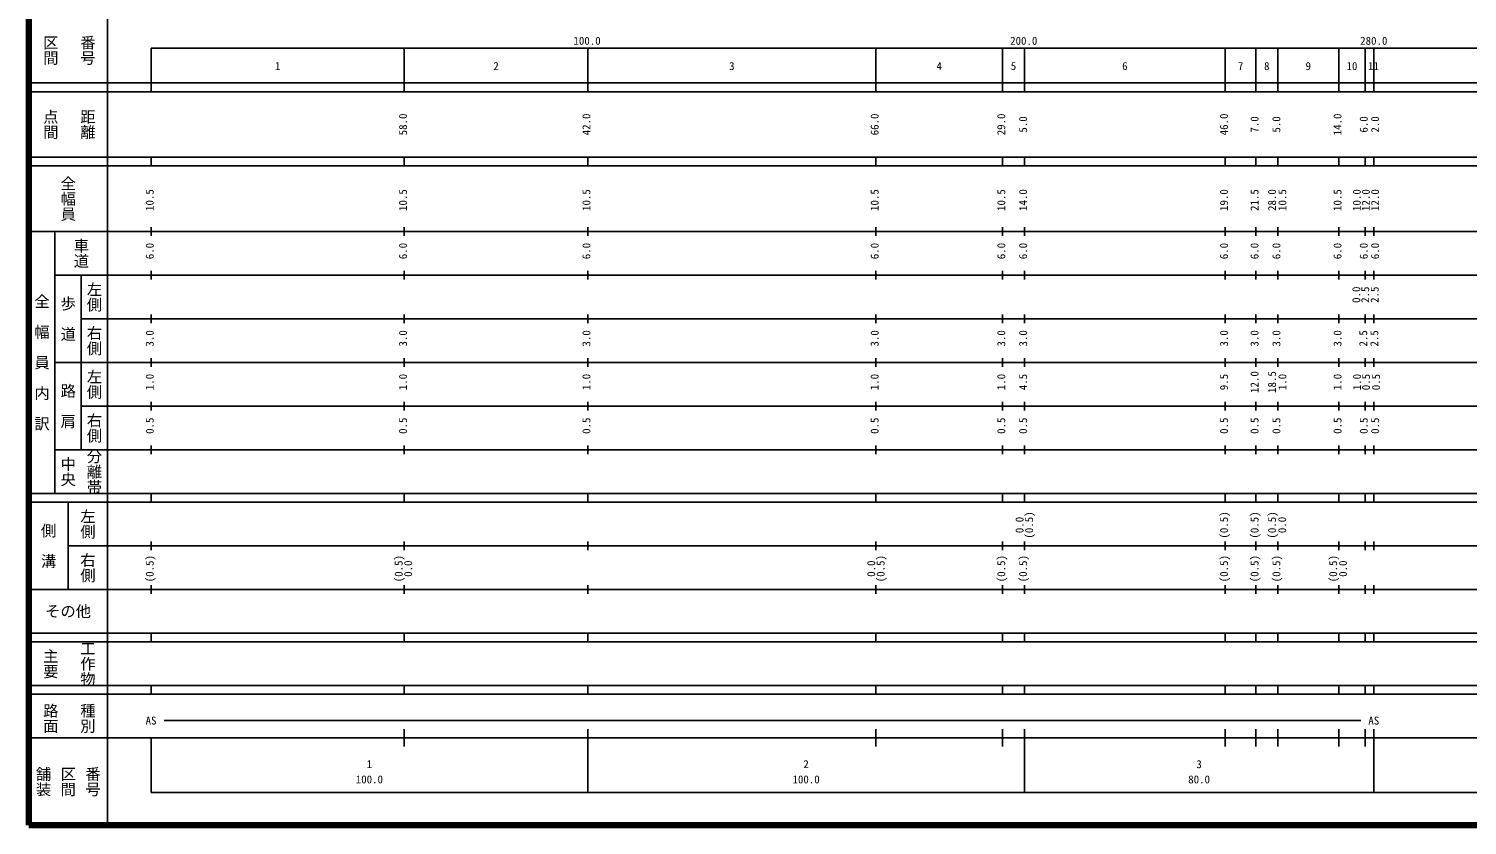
# Model space of a CAD drawing. Units: millimetres on the paper, enlarged 1000 times. Extents: x 40000 to 680000, y 20000 to 380000.
# Drawn here: x 40000 to 369400, y 20000 to 202409 of the extents above; entities that cross this region are included whole.
import ezdxf
from ezdxf.enums import TextEntityAlignment as Align

# ---------------------------------------------------------------- set-up
doc = ezdxf.new("R2010")
doc.units = ezdxf.units.MM
doc.header["$LTSCALE"] = 1000
doc.layers.add('M-TTL', color=2, linetype='Continuous', lineweight=140)
doc.layers.add('M-TTL-BAND', color=7, linetype='Continuous', lineweight=25)
doc.styles.add('@ＭＳ ゴシック', font='')
doc.styles.add('ＭＳ ゴシック', font='')
doc.styles.get('@ＭＳ ゴシック').set_extended_font_data('@MS Gothic')
doc.styles.get('ＭＳ ゴシック').set_extended_font_data('MS Gothic')

msp = doc.modelspace()

# ---------------------------------------------------------------- linework, layer by layer
at = {"layer": 'M-TTL'}
for p, q in [((40000, 380000), (40000, 20000)), ((40000, 20000), (680000, 20000))]:
    msp.add_line(p, q, dxfattribs=at)
at = {"layer": 'M-TTL-BAND'}
for p, q in [((58000, 370000), (58000, 20000)), ((68000, 198000), (579000, 198000)), ((68000, 198000), (68000, 188000)), ((126000, 188000), (126000, 198000)), ((168000, 188000), (168000, 198000)), ((234000, 188000), (234000, 198000)), ((263000, 188000), (263000, 198000)), ((268000, 188000), (268000, 198000)), ((314000, 188000), (314000, 198000)), ((321000, 188000), (321000, 198000)), ((326000, 188000), (326000, 198000)), ((340000, 188000), (340000, 198000)), ((346000, 188000), (346000, 198000)), ((348000, 188000), (348000, 198000)), ((40000, 190000), (579000, 190000)), ((40000, 188000), (579000, 188000)), ((40000, 173000), (579000, 173000)), ((68000, 171000), (68000, 173000)), ((126000, 171000), (126000, 173000)), ((168000, 171000), (168000, 173000)), ((234000, 171000), (234000, 173000)), ((263000, 171000), (263000, 173000)), ((268000, 171000), (268000, 173000)), ((314000, 171000), (314000, 173000)), ((321000, 171000), (321000, 173000)), ((326000, 171000), (326000, 173000)), ((340000, 171000), (340000, 173000)), ((346000, 171000), (346000, 173000)), ((348000, 171000), (348000, 173000)), ((40000, 171000), (579000, 171000)), ((40000, 156000), (579000, 156000)), ((46000, 96000), (46000, 156000)), ((68000, 155000), (68000, 157000)), ((126000, 155000), (126000, 157000)), ((168000, 155000), (168000, 157000)), ((234000, 155000), (234000, 157000)), ((263000, 155000), (263000, 157000)), ((268000, 155000), (268000, 157000)), ((314000, 155000), (314000, 157000)), ((321000, 155000), (321000, 157000)), ((326000, 155000), (326000, 157000)), ((340000, 155000), (340000, 157000)), ((346000, 155000), (346000, 157000)), ((348000, 155000), (348000, 157000)), ((46000, 146000), (579000, 146000)), ((52000, 146000), (52000, 106000)), ((68000, 145000), (68000, 147000)), ((126000, 145000), (126000, 147000)), ((168000, 145000), (168000, 147000)), ((234000, 145000), (234000, 147000)), ((263000, 145000), (263000, 147000)), ((268000, 145000), (268000, 147000)), ((314000, 145000), (314000, 147000)), ((321000, 145000), (321000, 147000)), ((326000, 145000), (326000, 147000)), ((340000, 145000), (340000, 147000)), ((346000, 145000), (346000, 147000)), ((348000, 145000), (348000, 147000)), ((52000, 136000), (579000, 136000)), ((68000, 135000), (68000, 137000)), ((126000, 135000), (126000, 137000)), ((168000, 135000), (168000, 137000)), ((234000, 135000), (234000, 137000)), ((263000, 135000), (263000, 137000)), ((268000, 135000), (268000, 137000)), ((314000, 135000), (314000, 137000)), ((321000, 135000), (321000, 137000)), ((326000, 135000), (326000, 137000)), ((340000, 135000), (340000, 137000)), ((346000, 135000), (346000, 137000)), ((348000, 135000), (348000, 137000)), ((46000, 126000), (579000, 126000)), ((68000, 125000), (68000, 127000)), ((126000, 125000), (126000, 127000)), ((168000, 125000), (168000, 127000)), ((234000, 125000), (234000, 127000)), ((263000, 125000), (263000, 127000)), ((268000, 125000), (268000, 127000)), ((314000, 125000), (314000, 127000)), ((321000, 125000), (321000, 127000)), ((326000, 125000), (326000, 127000)), ((340000, 125000), (340000, 127000)), ((346000, 125000), (346000, 127000)), ((348000, 125000), (348000, 127000)), ((52000, 116000), (579000, 116000)), ((68000, 115000), (68000, 117000)), ((126000, 115000), (126000, 117000)), ((168000, 115000), (168000, 117000)), ((234000, 115000), (234000, 117000)), ((263000, 115000), (263000, 117000)), ((268000, 115000), (268000, 117000)), ((314000, 115000), (314000, 117000)), ((321000, 115000), (321000, 117000)), ((326000, 115000), (326000, 117000)), ((340000, 115000), (340000, 117000)), ((346000, 115000), (346000, 117000)), ((348000, 115000), (348000, 117000)), ((46000, 106000), (579000, 106000)), ((68000, 105000), (68000, 107000)), ((126000, 105000), (126000, 107000)), ((168000, 105000), (168000, 107000)), ((234000, 105000), (234000, 107000)), ((263000, 105000), (263000, 107000)), ((268000, 105000), (268000, 107000)), ((314000, 105000), (314000, 107000)), ((321000, 105000), (321000, 107000)), ((326000, 105000), (326000, 107000)), ((340000, 105000), (340000, 107000)), ((346000, 105000), (346000, 107000)), ((348000, 105000), (348000, 107000)), ((40000, 96000), (579000, 96000)), ((68000, 94000), (68000, 96000)), ((126000, 94000), (126000, 96000)), ((168000, 94000), (168000, 96000)), ((234000, 94000), (234000, 96000)), ((263000, 94000), (263000, 96000)), ((268000, 94000), (268000, 96000)), ((314000, 94000), (314000, 96000)), ((321000, 94000), (321000, 96000)), ((326000, 94000), (326000, 96000)), ((340000, 94000), (340000, 96000)), ((346000, 94000), (346000, 96000)), ((348000, 94000), (348000, 96000)), ((40000, 94000), (579000, 94000)), ((49000, 94000), (49000, 74000)), ((49000, 84000), (579000, 84000)), ((68000, 83000), (68000, 85000)), ((126000, 83000), (126000, 85000)), ((168000, 83000), (168000, 85000)), ((234000, 83000), (234000, 85000)), ((263000, 83000), (263000, 85000)), ((268000, 83000), (268000, 85000)), ((314000, 83000), (314000, 85000)), ((321000, 83000), (321000, 85000)), ((326000, 83000), (326000, 85000)), ((340000, 83000), (340000, 85000)), ((346000, 83000), (346000, 85000)), ((348000, 83000), (348000, 85000)), ((40000, 74000), (579000, 74000)), ((68000, 73000), (68000, 75000)), ((126000, 73000), (126000, 75000)), ((168000, 73000), (168000, 75000)), ((234000, 73000), (234000, 75000)), ((263000, 73000), (263000, 75000)), ((268000, 73000), (268000, 75000)), ((314000, 73000), (314000, 75000)), ((321000, 73000), (321000, 75000)), ((326000, 73000), (326000, 75000)), ((340000, 73000), (340000, 75000)), ((346000, 73000), (346000, 75000)), ((348000, 73000), (348000, 75000)), ((40000, 64000), (579000, 64000)), ((68000, 62000), (68000, 64000)), ((126000, 62000), (126000, 64000)), ((168000, 62000), (168000, 64000)), ((234000, 62000), (234000, 64000)), ((263000, 62000), (263000, 64000)), ((268000, 62000), (268000, 64000)), ((314000, 62000), (314000, 64000)), ((321000, 62000), (321000, 64000)), ((326000, 62000), (326000, 64000)), ((340000, 62000), (340000, 64000)), ((346000, 62000), (346000, 64000)), ((348000, 62000), (348000, 64000)), ((40000, 62000), (579000, 62000)), ((40000, 52000), (579000, 52000)), ((40000, 50000), (579000, 50000)), ((68000, 50000), (68000, 52000)), ((126000, 50000), (126000, 52000)), ((168000, 50000), (168000, 52000)), ((234000, 50000), (234000, 52000)), ((263000, 50000), (263000, 52000)), ((268000, 50000), (268000, 52000)), ((314000, 50000), (314000, 52000)), ((321000, 50000), (321000, 52000)), ((326000, 50000), (326000, 52000)), ((340000, 50000), (340000, 52000)), ((346000, 50000), (346000, 52000)), ((348000, 50000), (348000, 52000)), ((71000, 44000), (345000, 44000)), ((40000, 40000), (579000, 40000)), ((68000, 40000), (68000, 27500)), ((126000, 38000), (126000, 42000)), ((168000, 27500), (168000, 42000)), ((234000, 38000), (234000, 42000)), ((263000, 38000), (263000, 42000)), ((268000, 27500), (268000, 42000)), ((314000, 38000), (314000, 42000)), ((321000, 38000), (321000, 42000)), ((326000, 38000), (326000, 42000)), ((340000, 38000), (340000, 42000)), ((346000, 38000), (346000, 42000)), ((348000, 27500), (348000, 42000)), ((68000, 27500), (579000, 27500))]:
    msp.add_line(p, q, dxfattribs=at)

# ---------------------------------------------------------------- texts
at = {"layer": 'M-TTL-BAND', "style": '@ＭＳ ゴシック'}
for s, p in [('区間', (45000, 197500)), ('番号', (53500, 197500)), ('点間', (45000, 180500)), ('距離', (53500, 180500)), ('全幅員', (49000, 163500)), ('車道', (52000, 151000)), ('左側', (55000, 141000)), ('全\u3000幅\u3000員\u3000内\u3000訳', (43000, 126000)), ('歩\u3000道', (49000, 136000)), ('右側', (55000, 131000)), ('左側', (55000, 121000)), ('路\u3000肩', (49000, 116000)), ('右側', (55000, 111000)), ('分離帯', (55000, 101000)), ('中央', (49000, 101000)), ('左側', (53500, 89000)), ('側\u3000溝', (44500, 84000)), ('右側', (53500, 79000)), ('主要', (45000, 57000)), ('工作物', (53500, 57000)), ('路面', (45000, 44500)), ('種別', (53500, 44500)), ('舗装', (43333, 30000)), ('区間', (49000, 30000)), ('番号', (54667, 30000))]:
    msp.add_text(s, height=2566, rotation=270, dxfattribs=at).set_placement(p, align=Align.MIDDLE_CENTER)
at = {"layer": 'M-TTL-BAND', "style": 'ＭＳ ゴシック'}
for s, p in [('100.0', (167844, 198195)), ('200.0', (267844, 198195)), ('280.0', (348000, 198195)), ('1', (97000, 192405)), ('2', (147000, 192405)), ('3', (201000, 192405)), ('4', (248500, 192405)), ('5', (265500, 192405)), ('6', (291000, 192405)), ('7', (317500, 192405)), ('8', (323500, 192405)), ('9', (333000, 192405)), ('10', (343000, 192405)), ('11', (347928, 192405)), ('AS', (68000, 42500)), ('AS', (348000, 42500)), ('1', (118000, 32523)), ('2', (218000, 32523)), ('3', (308000, 32523)), ('100.0', (118000, 29033)), ('100.0', (218000, 29033)), ('80.0', (308000, 29033))]:
    msp.add_text(s, height=1833, dxfattribs=at).set_placement(p, align=Align.BOTTOM_CENTER)
for s, p in [('58.0', (127155, 180500)), ('42.0', (169155, 180500)), ('66.0', (235155, 180500)), ('29.0', (264155, 180500)), ('5.0', (269155, 180500)), ('46.0', (315155, 180500)), ('7.0', (322155, 180500)), ('5.0', (327155, 180500)), ('14.0', (341155, 180500)), ('6.0', (347155, 180500)), ('2.0', (349759, 180500)), ('10.5', (69155, 163174)), ('10.5', (127155, 163174)), ('10.5', (169155, 163174)), ('10.5', (235155, 163174)), ('10.5', (264155, 163174)), ('14.0', (269155, 163174)), ('19.0', (315155, 163174)), ('21.5', (322155, 163174)), ('28.0', (326155, 163174)), ('10.5', (328525, 163174)), ('10.5', (341155, 163174)), ('10.0', (345571, 163174)), ('12.0', (347634, 163174)), ('12.0', (349759, 163174)), ('6.0', (69155, 151500)), ('6.0', (127155, 151500)), ('6.0', (169155, 151500)), ('6.0', (235155, 151500)), ('6.0', (264155, 151500)), ('6.0', (269155, 151500)), ('6.0', (315155, 151500)), ('6.0', (322155, 151500)), ('6.0', (327155, 151500)), ('6.0', (341155, 151500)), ('6.0', (347155, 151500)), ('6.0', (349759, 151500)), ('0.0', (345456, 141500)), ('2.5', (347491, 141500)), ('2.5', (349656, 141500)), ('3.0', (69155, 131500)), ('3.0', (127155, 131500)), ('3.0', (169155, 131500)), ('3.0', (235155, 131500)), ('3.0', (264155, 131500)), ('3.0', (269155, 131500)), ('3.0', (315155, 131500)), ('3.0', (322155, 131500)), ('3.0', (327155, 131500)), ('3.0', (341155, 131500)), ('2.5', (347043, 131500)), ('2.5', (349584, 131500)), ('1.0', (69155, 121500)), ('1.0', (127155, 121500)), ('1.0', (169155, 121500)), ('1.0', (235155, 121500)), ('1.0', (264155, 121500)), ('4.5', (269155, 121500)), ('9.5', (315155, 121500)), ('12.0', (322155, 121500)), ('18.5', (326155, 121500)), ('1.0', (328525, 121500)), ('1.0', (341155, 121500)), ('1.0', (345613, 121500)), ('0.5', (347674, 121500)), ('0.5', (349975, 121500)), ('0.5', (69155, 111500)), ('0.5', (127155, 111500)), ('0.5', (169155, 111500)), ('0.5', (235155, 111500)), ('0.5', (264155, 111500)), ('0.5', (269155, 111500)), ('0.5', (315155, 111500)), ('0.5', (322155, 111500)), ('0.5', (327155, 111500)), ('0.5', (341155, 111500)), ('0.5', (347155, 111500)), ('0.5', (349759, 111500)), ('0.0', (268341, 88764)), ('(0.5)', (270525, 88764)), ('(0.5)', (315155, 88764)), ('(0.5)', (322155, 88764)), ('(0.5)', (326155, 88764)), ('0.0', (328480, 88764)), ('(0.5)', (69155, 78764)), ('(0.5)', (126155, 78764)), ('0.0', (128333, 78764)), ('0.0', (234374, 78764)), ('(0.5)', (236525, 78764)), ('(0.5)', (264155, 78764)), ('(0.5)', (269155, 78764)), ('(0.5)', (315155, 78764)), ('(0.5)', (322155, 78764)), ('(0.5)', (327155, 78764)), ('(0.5)', (340155, 78764)), ('0.0', (342420, 78764))]:
    msp.add_text(s, height=1833, rotation=90, dxfattribs=at).set_placement(p, align=Align.BOTTOM_CENTER)
msp.add_text('その他', height=2566, dxfattribs=at).set_placement((49000, 69000), align=Align.MIDDLE_CENTER)

doc.saveas('drawing.dxf')
